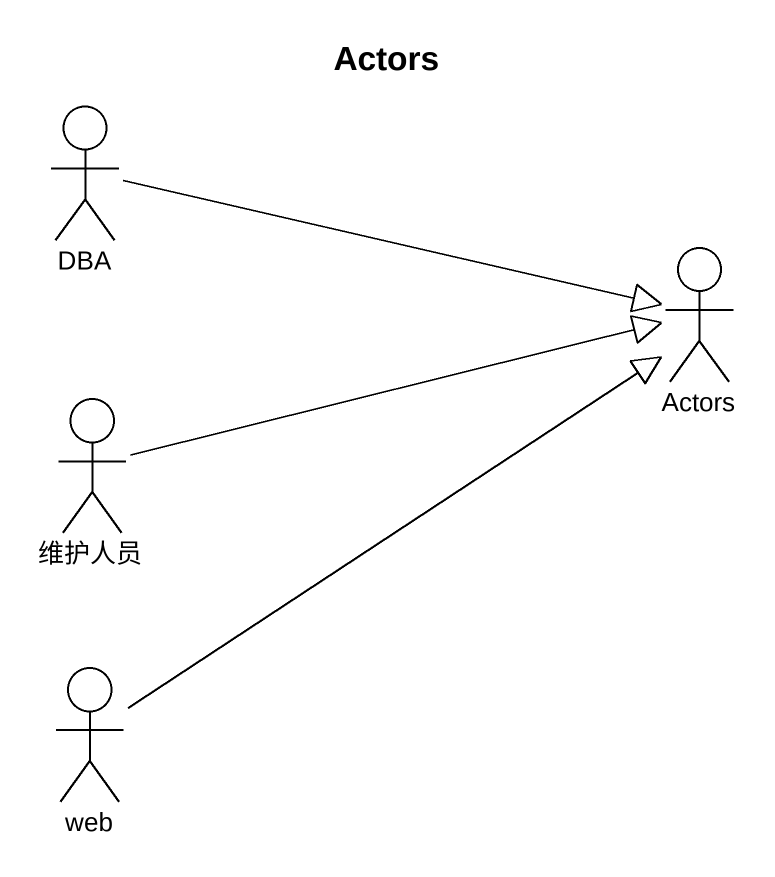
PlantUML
@startuml
title Actors
actor DBA
actor Actors
actor 维护人员
actor web
DBA -right-|> Actors
维护人员 -right-|> Actors
web -up-|> Actors
@enduml
